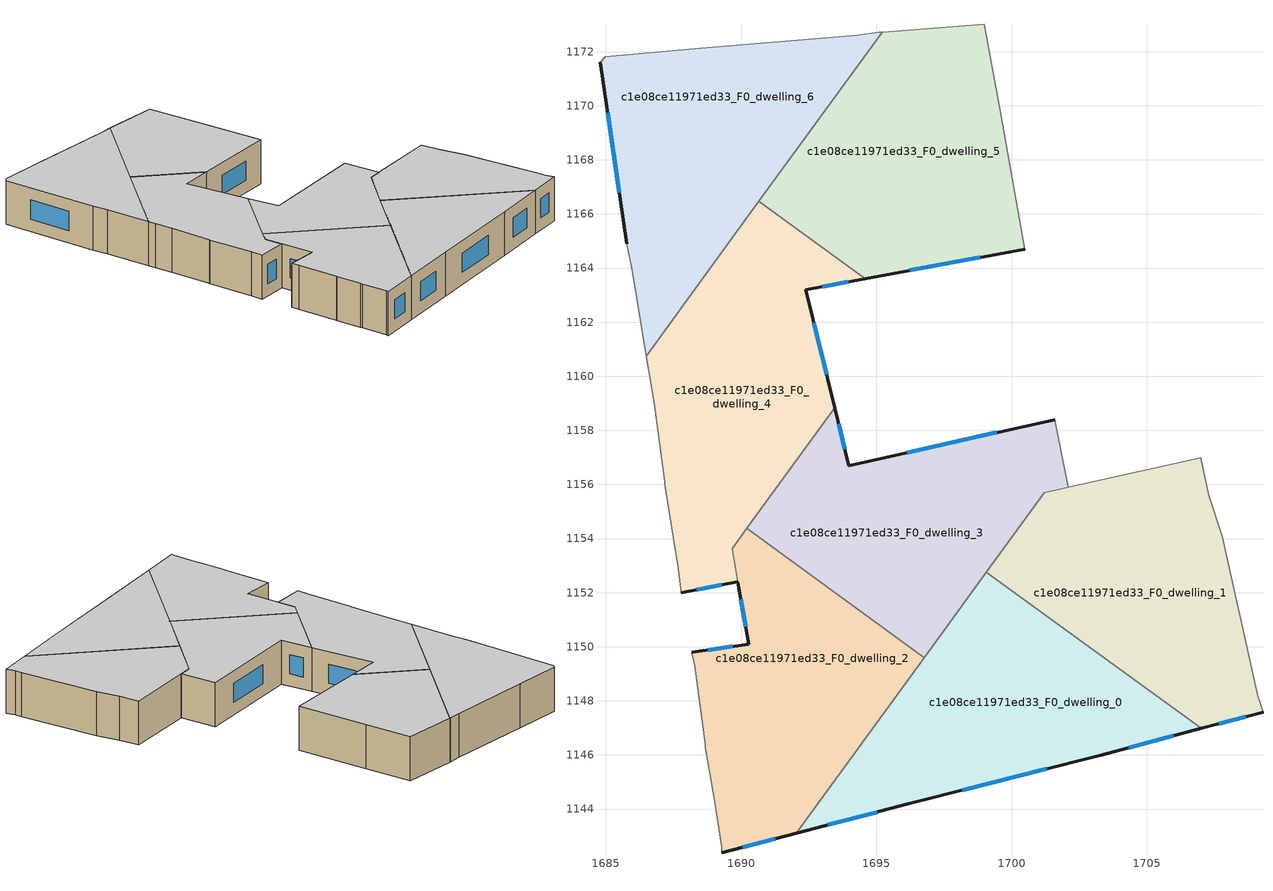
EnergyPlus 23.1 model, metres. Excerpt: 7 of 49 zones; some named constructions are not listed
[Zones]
c1e08ce11971ed33_F0_dwelling_0
 floor ground (EU_floor_Construction): 1707.02,1146.98 1703.29,1145.99 1696.19,1144.19 1692.05,1143.11 1699.07,1152.76 z0
 wall outside (EU_wall_Construction): 1692.05,1143.11 1696.19,1144.19 1703.29,1145.99 1707.02,1146.98 z0:3
 wall to c1e08ce11971ed33_F0_dwelling_1 (EU_wall_Construction): 1707.02,1146.98 1699.07,1152.76 z0:3
 wall to c1e08ce11971ed33_F0_dwelling_2 (EU_wall_Construction): 1696.77,1149.6 1692.05,1143.11 z0:3
 wall to c1e08ce11971ed33_F0_dwelling_3 (EU_wall_Construction): 1699.07,1152.76 1696.77,1149.6 z0:3
 window (EU_Window_Construction): 1693.21,1143.41 1695.03,1143.89 / 1704.33,1146.27 1705.97,1146.7 / 1698.18,1144.69 1701.3,1145.48 z0.84:2.16
 ceiling to c1e08ce11971ed33_F1_dwelling_0 (EU_floor_Construction): 1707.02,1146.98 1699.07,1152.76 1692.05,1143.11 1696.19,1144.19 1703.29,1145.99 z3
c1e08ce11971ed33_F0_dwelling_1
 floor ground (EU_floor_Construction): 1707,1156.99 1707.3,1155.59 1707.8,1154.09 1709,1148.69 1709.1,1148.19 1709.3,1147.59 1707.02,1146.98 1699.07,1152.76 1701.2,1155.69 z0
 wall outside (EU_wall_Construction): 1707.02,1146.98 1709.3,1147.59 z0:3
 wall to c1e08ce11971ed33_F0_dwelling_3 (EU_wall_Construction): 1702.09,1155.89 1701.21,1155.7 / 1701.2,1155.69 1699.07,1152.76 z0:3
 wall adiabatic (EU_wall_Construction): 1709.3,1147.59 1709.1,1148.19 1709,1148.69 1707.8,1154.09 1707.3,1155.59 1707,1156.99 1702.1,1155.9 z0:3
 window (EU_Window_Construction): 1707.66,1147.15 1708.66,1147.42 z0.84:2.16
 ceiling to c1e08ce11971ed33_F1_dwelling_1 (EU_floor_Construction): 1709.3,1147.59 1709.1,1148.19 1709,1148.69 1707.8,1154.09 1707.3,1155.59 1707,1156.99 1701.21,1155.7 1699.07,1152.76 1707.02,1146.98 z3
c1e08ce11971ed33_F0_dwelling_2
 floor ground (EU_floor_Construction): 1696.77,1149.6 1692.05,1143.11 1689.28,1142.39 1689.28,1142.59 1689.01,1144.38 1688.98,1144.59 1688.68,1146.29 1688.68,1146.39 1688.28,1149.29 1688.18,1149.79 1690.28,1150.09 1689.88,1152.39 1689.67,1153.63 1690.21,1154.37 z0
 wall outside (EU_wall_Construction): 1689.88,1152.39 1690.28,1150.09 1688.18,1149.79 / 1689.28,1142.39 1692.05,1143.11 z0:3
 wall adiabatic (EU_wall_Construction): 1688.18,1149.79 1688.28,1149.29 1688.68,1146.39 1688.68,1146.29 1688.98,1144.59 1689.01,1144.38 1689.28,1142.59 1689.28,1142.39 z0:3
 wall to c1e08ce11971ed33_F0_dwelling_3 (EU_wall_Construction): 1696.77,1149.6 1690.21,1154.37 z0:3
 wall to c1e08ce11971ed33_F0_dwelling_4 (EU_wall_Construction): 1690.21,1154.37 1689.67,1153.63 1689.88,1152.4 z0:3
 window (EU_Window_Construction): 1689.69,1150.01 1688.77,1149.88 / 1690,1151.75 1690.17,1150.74 / 1690.06,1142.59 1691.27,1142.91 z0.84:2.16
 ceiling to c1e08ce11971ed33_F1_dwelling_2 (EU_floor_Construction): 1692.05,1143.11 1696.77,1149.6 1690.21,1154.37 1689.67,1153.63 1689.88,1152.4 1690.28,1150.09 1688.18,1149.79 1688.28,1149.29 1688.68,1146.39 1688.68,1146.29 1688.98,1144.59 1689.01,1144.38 1689.28,1142.59 1689.28,1142.39 z3
c1e08ce11971ed33_F0_dwelling_3
 floor ground (EU_floor_Construction): 1701.59,1158.4 1702.09,1155.89 1701.21,1155.7 1696.77,1149.6 1690.21,1154.37 1693.46,1158.84 1693.99,1156.7 z0
 wall outside (EU_wall_Construction): 1701.59,1158.4 1693.99,1156.7 1693.46,1158.84 z0:3
 wall adiabatic (EU_wall_Construction): 1702.09,1155.89 1701.59,1158.4 z0:3
 wall to c1e08ce11971ed33_F0_dwelling_4 (EU_wall_Construction): 1693.46,1158.84 1690.21,1154.37 z0:3
 window (EU_Window_Construction): 1693.84,1157.3 1693.61,1158.24 / 1699.46,1157.92 1696.12,1157.17 z0.84:2.16
 ceiling to c1e08ce11971ed33_F1_dwelling_3 (EU_floor_Construction): 1696.77,1149.6 1701.21,1155.7 1702.09,1155.89 1701.59,1158.4 1693.99,1156.7 1693.46,1158.84 1690.21,1154.37 z3
c1e08ce11971ed33_F0_dwelling_4
 floor ground (EU_floor_Construction): 1694.58,1163.61 1692.39,1163.2 1693.46,1158.84 1689.67,1153.63 1689.88,1152.4 1687.78,1152 1687.68,1152.9 1687.18,1156 1687.18,1156.1 1686.78,1159 1686.58,1160.2 1686.5,1160.74 1690.66,1166.46 z0
 wall outside (EU_wall_Construction): 1693.46,1158.84 1692.39,1163.2 1694.58,1163.61 / 1687.78,1152 1689.88,1152.4 z0:3
 wall adiabatic (EU_wall_Construction): 1686.5,1160.74 1686.58,1160.2 1686.78,1159 1687.18,1156.1 1687.18,1156 1687.68,1152.9 1687.78,1152 z0:3
 wall to c1e08ce11971ed33_F0_dwelling_5 (EU_wall_Construction): 1694.58,1163.61 1690.66,1166.46 z0:3
 wall to c1e08ce11971ed33_F0_dwelling_6 (EU_wall_Construction): 1690.66,1166.46 1686.5,1160.74 z0:3
 window (EU_Window_Construction): 1693,1163.32 1693.97,1163.49 / 1693.16,1160.06 1692.69,1161.98 / 1688.37,1152.11 1689.29,1152.28 z0.84:2.16
 ceiling to c1e08ce11971ed33_F1_dwelling_4 (EU_floor_Construction): 1689.88,1152.4 1689.67,1153.63 1693.46,1158.84 1692.39,1163.2 1694.58,1163.61 1690.66,1166.46 1686.5,1160.74 1686.58,1160.2 1686.78,1159 1687.18,1156.1 1687.18,1156 1687.68,1152.9 1687.78,1152 z3
c1e08ce11971ed33_F0_dwelling_5
 floor ground (EU_floor_Construction): 1699,1173.01 1699.6,1169.71 1700.49,1164.7 1694.58,1163.61 1690.66,1166.46 1695.21,1172.72 z0
 wall outside (EU_wall_Construction): 1694.58,1163.61 1700.49,1164.7 z0:3
 wall adiabatic (EU_wall_Construction): 1700.49,1164.7 1699.6,1169.71 1699,1173.01 1695.21,1172.72 z0:3
 wall to c1e08ce11971ed33_F0_dwelling_6 (EU_wall_Construction): 1695.21,1172.72 1690.66,1166.46 z0:3
 window (EU_Window_Construction): 1696.24,1163.91 1698.84,1164.39 z0.84:2.16
 ceiling to c1e08ce11971ed33_F1_dwelling_5 (EU_floor_Construction): 1700.49,1164.7 1699.6,1169.71 1699,1173.01 1695.21,1172.72 1690.66,1166.46 1694.58,1163.61 z3
c1e08ce11971ed33_F0_dwelling_6
 floor ground (EU_floor_Construction): 1695.21,1172.72 1686.5,1160.74 1685.98,1163.9 1685.78,1164.91 1684.79,1171.61 1684.99,1171.81 1688.29,1172.11 1694.29,1172.61 1695.09,1172.71 z0
 wall outside (EU_wall_Construction): 1684.79,1171.61 1685.78,1164.91 z0:3
 wall adiabatic (EU_wall_Construction): 1695.21,1172.72 1695.09,1172.71 1694.29,1172.61 1688.29,1172.11 1684.99,1171.81 1684.79,1171.61 / 1685.78,1164.91 1685.98,1163.9 1686.5,1160.74 z0:3
 window (EU_Window_Construction): 1685.07,1169.73 1685.5,1166.78 z0.84:2.16
 ceiling to c1e08ce11971ed33_F1_dwelling_6 (EU_floor_Construction): 1686.5,1160.74 1695.21,1172.72 1695.09,1172.71 1694.29,1172.61 1688.29,1172.11 1684.99,1171.81 1684.79,1171.61 1685.78,1164.91 1685.98,1163.9 z3
[SCHEDULE:FILE] Column Number=1; Rows to Skip at Top=0; Number of Hours of Data=8760; Column Separator=Comma; Interpolate to Timestep=No; Minutes per Item=60; Adjust Schedule for Daylight Savings=Yes
Name | File
EU_Step8_GainSchedule_c1e08ce11971ed33_F2_dwelling_2_f000 | ../../schedules/c1e08ce11971ed33/c1e08ce11971ed33_F2_dwelling_2_f000_gain.csv
EU_Step8_GainSchedule_c1e08ce11971ed33_F2_dwelling_3_f000 | ../../schedules/c1e08ce11971ed33/c1e08ce11971ed33_F2_dwelling_3_f000_gain.csv
EU_Step8_GainSchedule_c1e08ce11971ed33_F2_dwelling_4_f000 | ../../schedules/c1e08ce11971ed33/c1e08ce11971ed33_F2_dwelling_4_f000_gain.csv
EU_Step8_GainSchedule_c1e08ce11971ed33_F2_dwelling_5_f000 | ../../schedules/c1e08ce11971ed33/c1e08ce11971ed33_F2_dwelling_5_f000_gain.csv
EU_Step8_GainSchedule_c1e08ce11971ed33_F2_dwelling_6_f000 | ../../schedules/c1e08ce11971ed33/c1e08ce11971ed33_F2_dwelling_6_f000_gain.csv
EU_Step8_GainSchedule_c1e08ce11971ed33_F3_dwelling_0_f000 | ../../schedules/c1e08ce11971ed33/c1e08ce11971ed33_F3_dwelling_0_f000_gain.csv
EU_Step8_GainSchedule_c1e08ce11971ed33_F3_dwelling_1_f000 | ../../schedules/c1e08ce11971ed33/c1e08ce11971ed33_F3_dwelling_1_f000_gain.csv
EU_Step8_GainSchedule_c1e08ce11971ed33_F3_dwelling_2_f000 | ../../schedules/c1e08ce11971ed33/c1e08ce11971ed33_F3_dwelling_2_f000_gain.csv
EU_Step8_GainSchedule_c1e08ce11971ed33_F3_dwelling_3_f000 | ../../schedules/c1e08ce11971ed33/c1e08ce11971ed33_F3_dwelling_3_f000_gain.csv
EU_Step8_GainSchedule_c1e08ce11971ed33_F3_dwelling_4_f000 | ../../schedules/c1e08ce11971ed33/c1e08ce11971ed33_F3_dwelling_4_f000_gain.csv
EU_Step8_GainSchedule_c1e08ce11971ed33_F3_dwelling_5_f000 | ../../schedules/c1e08ce11971ed33/c1e08ce11971ed33_F3_dwelling_5_f000_gain.csv
EU_Step8_GainSchedule_c1e08ce11971ed33_F3_dwelling_6_f000 | ../../schedules/c1e08ce11971ed33/c1e08ce11971ed33_F3_dwelling_6_f000_gain.csv
